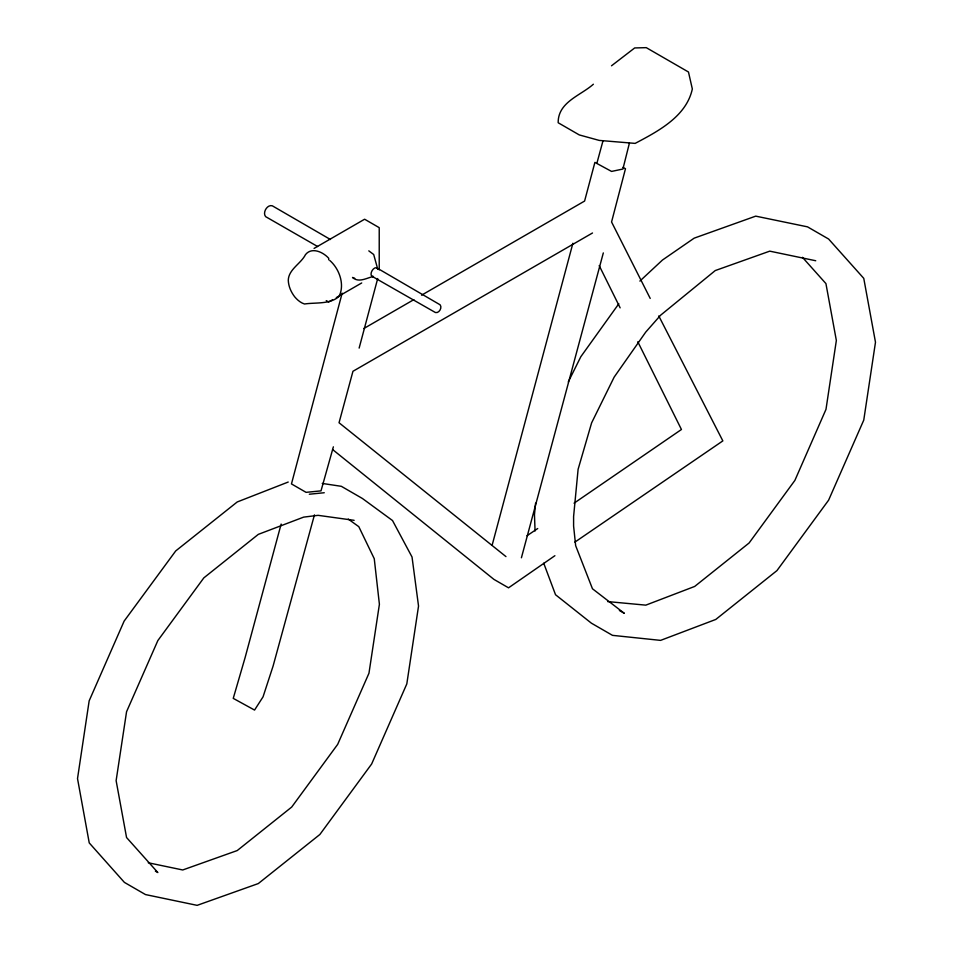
<?xml version="1.0" encoding="UTF-8"?>
<svg xmlns="http://www.w3.org/2000/svg" width="953" height="953" viewBox="0 0 953 953"><rect width="100%" height="100%" fill="white"/><g stroke="black" fill="none" stroke-linecap="round" stroke-linejoin="round"><path stroke-width="1.43" d="M535.586 503.16L534.466 514.763L535.062 530.988M629.421 143.069L622.905 169.038L611.564 171.421L594.898 162.391L584.594 201.059L421.548 295.192M342.151 293.167L291.463 483.921L306.068 492.344L321.006 490.866L333.371 446.838M359.138 348.095L377.71 278.526M492.117 545.283L572.896 243.253M521.41 557.791L603.32 252.914M281.147 524.055L245.1 657.618L233.247 698.37L254.558 710.068L263.052 696.834L273.094 666.052L314.442 514.894M596.959 162.987L602.987 140.841M568.286 381.903L580.83 356.708L618.831 303.733M639.88 281.087L662.49 260.014L694.177 238.155L755.729 216.14L807.513 226.85L828.61 239.024L863.763 278.359L875.485 342.234L863.763 420.094L828.61 500.17L776.957 570.597L715.786 619.45L660.596 640.38L612.493 635.353L591.396 623.179L555.528 594.732L543.722 563.211M611.504 65.793L634.686 47.948L646.277 47.65L688.471 72.011L692.331 88.963C686.398 116.504 658.13 131.228 635.151 143.391L599.234 140.413L579.269 134.921L558.172 122.746C557.946 102.054 580.448 95.693 593.374 84.221M554.896 555.706L508.533 587.822L493.928 579.388L332.597 449.542M574.051 503.184L681.443 429.493L637.795 341.758M574.862 542.138L722.839 440.894L658.761 315.931M527.009 535.741L537.718 528.534M314.073 248.411L364.618 219.226L379.223 227.66L379.223 269.866M332.502 299.826L328.69 302.018L326.248 300.612M336.302 297.622L361.711 282.958M363.784 328.547L413.852 299.635M592.504 232.985L352.955 371.289L339.042 422.751L505.96 556.6M288.223 482.039L237.214 501.969L175.721 550.929L124.14 621.094L89.165 700.836L77.515 778.577L89.237 842.905L124.39 882.383L145.487 894.569L197.14 905.35L258.311 883.562L319.874 834.483L371.646 763.996L406.812 683.909L418.534 606.06L412.03 557.017L392.517 520.541L362.438 498.502L341.341 486.316L322.257 483.433M309.32 494.226L324.258 492.737M607.645 601.581L645.812 605.143L694.689 586.44L749.106 542.984L794.885 480.407L825.989 409.361L836.353 340.471L825.929 283.589L802.45 257.322M354.135 520.326L318.076 515.335L303.65 517.122L258.311 534.371L203.835 577.875L157.853 640.559L126.558 711.724L116.123 780.65L126.558 837.532L157.853 872.555L155.375 871.125M815.72 260.741L769.75 251.151L715.262 270.557L660.655 315.169L645.717 332.12L614.161 377.114L591.622 422.846L578.102 469.317L573.599 516.538L573.599 526.044L575.66 545.676L592.468 588.775L624.346 613.351L619.379 610.48M148.251 862.775L182.738 869.97L237.214 850.564L291.701 807.06L337.672 744.376L368.966 673.223L379.401 604.285L374.255 558.708L358.793 526.664L348.262 519.087M354.73 278.324L352.527 277.454C358.709 283.184 366.655 277.895 373.421 276.477A4.836 2.788 -60 0 1 372.146 270.545A4.836 2.788 -60 0 1 377.793 269.342L373.695 254.511L368.799 250.865M371.932 276.239L435.39 312.513C439.011 313.597 442.49 307.605 440.107 304.805L376.983 267.996M317.611 246.517L265.649 216.653C262.289 212.71 267.185 204.264 272.296 205.8L330.453 239.513M623.036 167.335L625.478 168.741L611.564 221.989L650.208 298.42M329.798 260.479C339.197 268.627 345.069 284.542 339.054 296.395C330.214 304.519 315.538 302.327 304.507 303.995C300.552 302.744 297.372 299.981 294.727 296.859C291.058 292.083 288.485 286.329 288.282 280.253C288.592 269.306 300.993 263.636 305.484 254.63C311.762 246.684 323.234 252.128 328.702 258.287L328.714 259.847M599.187 265.601L620.141 307.843"/></g></svg>
